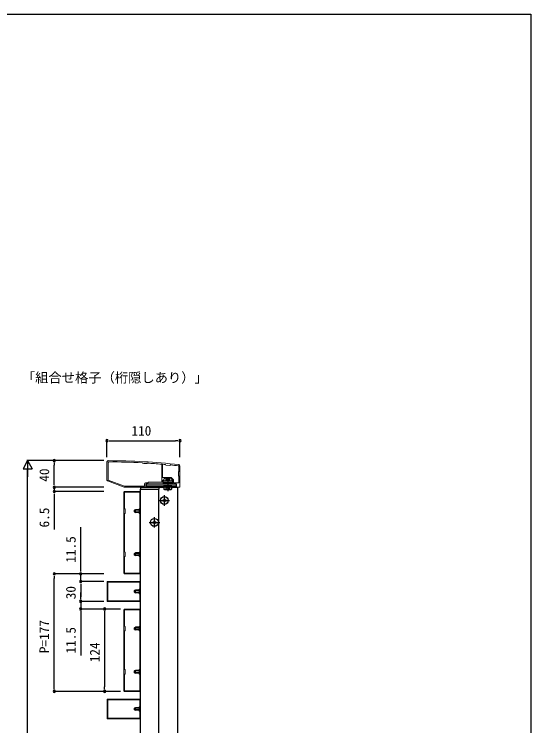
# Model space of a CAD drawing. Units: millimetres, scale not verified. Extents: x -1386 to 1386, y -2240 to 2242.
# Drawn here: x 608 to 1386, y 1056 to 2128 of the extents above; entities that cross this region are included whole.
import ezdxf
from ezdxf.enums import TextEntityAlignment as Align

# ---------------------------------------------------------------- set-up
doc = ezdxf.new("R2010")
doc.units = ezdxf.units.MM
doc.header["$LTSCALE"] = 8
for name, color, linetype in [('0-1_USER1', 3, 'Continuous'), ('0-3_YKK_12', 2, 'Continuous'), ('0-4_YKK_13', 4, 'Continuous'), ('0-5_YKK_D', 6, 'Continuous'), ('0-6_YKK_ZWAK', 7, 'Continuous')]:
    doc.layers.add(name, color=color, linetype=linetype)
doc.layers.add('0-2_YKK_11', color=7, linetype='Continuous', lineweight=18)
doc.styles.add('ＭＳ ゴシック', font='')
doc.styles.get('ＭＳ ゴシック').set_extended_font_data('MS Gothic')

msp = doc.modelspace()

# ---------------------------------------------------------------- linework, layer by layer
at = {"layer": '0-2_YKK_11'}
for p, q in [((747.5, 1453.744), (747.5, 1426.43)), ((857.5, 1416.744), (857.5, 1447.744)), ((748.141, 1425.497), (773.5, 1415.744)), ((773, 1408.244), (773, 1286.244)), ((797, 1409.244), (774, 1409.244)), ((798, 1286.244), (798, 1408.244)), ((774.1, 1375.844), (774.1, 1318.644)), ((774, 1285.244), (797, 1285.244)), ((749, 1244.744), (797, 1244.744)), ((797, 1232.244), (774, 1232.244)), ((773, 1231.244), (773, 1109.244)), ((798, 1109.244), (798, 1231.244)), ((774.1, 1198.844), (774.1, 1141.644)), ((774, 1108.244), (797, 1108.244)), ((749, 1067.744), (797, 1067.744))]:
    msp.add_line(p, q, dxfattribs=at)
for points in [[(749.5, 1452.94), (749.5, 1426.582), (773.779, 1417.244), (804, 1417.244)], [(801.485, 1451.715), (801.277, 1451.815), (800.787, 1452.366), (800.579, 1452.466)], [(805.5, 1422.244), (809, 1422.244), (810, 1423.244), (830.3, 1423.244), (830.3, 1450.123), (830.025, 1450.422)], [(808.211, 1452.02), (807.993, 1451.945), (807.443, 1451.455), (807.225, 1451.379)], [(831.626, 1450.285), (831.3, 1449.986), (831.3, 1430.444)], [(831.3, 1449.986), (831.3, 1430.444), (839, 1430.444), (843.997, 1430.444), (847.7, 1426.741), (847.7, 1422.244), (856, 1422.244), (856, 1432.244), (855.5, 1432.744), (855.5, 1438.744), (856, 1439.244), (856, 1446.994)], [(843.131, 1449.23), (842.91, 1449.162), (842.256, 1448.619), (836.282, 1449.173), (835.732, 1449.835), (835.528, 1449.942)], [(773.5, 1415.744), (806, 1415.744), (806, 1420.744), (835, 1420.744), (835, 1422.244), (831.5, 1422.244), (831.5, 1426.244), (833, 1426.244), (833, 1427.744), (834.5, 1429.244), (838.542, 1429.244), (838.725, 1429.364), (839.275, 1429.364), (839.458, 1429.244), (843.5, 1429.244), (845, 1427.744), (845, 1426.244), (846.5, 1426.244), (846.5, 1422.244), (843, 1422.244), (843, 1420.744), (852, 1420.744), (852, 1415.744), (856.5, 1415.744)], [(773.779, 1417.244), (804, 1417.244), (804, 1420.744)]]:
    msp.add_lwpolyline(points, dxfattribs=at)
for points in [[(774.1, 1375.844), (774.1, 1318.644), (775, 1317.744), (775, 1311.744), (774.1, 1310.844), (774.1, 1286.344), (796.9, 1286.344), (796.9, 1310.844), (796, 1311.744), (796, 1317.744), (796.9, 1318.644), (796.9, 1375.844), (796, 1376.744), (796, 1382.744), (796.9, 1383.644), (796.9, 1408.144), (774.1, 1408.144), (774.1, 1383.644), (775, 1382.744), (775, 1376.744)], [(748, 1243.744), (798, 1243.744), (798, 1273.744), (748, 1273.744)], [(749, 1244.744), (797, 1244.744), (797, 1254.744), (796, 1255.744), (796, 1261.744), (797, 1262.744), (797, 1272.744), (749, 1272.744)], [(774.1, 1198.844), (774.1, 1141.644), (775, 1140.744), (775, 1134.744), (774.1, 1133.844), (774.1, 1109.344), (796.9, 1109.344), (796.9, 1133.844), (796, 1134.744), (796, 1140.744), (796.9, 1141.644), (796.9, 1198.844), (796, 1199.744), (796, 1205.744), (796.9, 1206.644), (796.9, 1231.144), (774.1, 1231.144), (774.1, 1206.644), (775, 1205.744), (775, 1199.744)], [(748, 1066.744), (798, 1066.744), (798, 1096.744), (748, 1096.744)], [(749, 1067.744), (797, 1067.744), (797, 1077.744), (796, 1078.744), (796, 1084.744), (797, 1085.744), (797, 1095.744), (749, 1095.744)]]:
    msp.add_lwpolyline(points, close=True, dxfattribs=at)
for centre, radius, start, end in [((749.5, 1453.744), 2, 89.80939, 179.99999), ((750.5, 1452.94), 1, 89.75176, 180), ((746.18, 455.752), 999.997, 83.71122, 89.80938), ((746.18, 455.749), 998.2, 86.87597, 89.75176), ((746.181, 455.767), 997.482, 86.49138, 86.82169), ((746.178, 455.734), 998.215, 85.18167, 86.43713), ((746.186, 455.825), 998.124, 84.86459, 85.08947), ((746.18, 455.754), 998.195, 83.73506, 84.42628), ((855, 1446.994), 1, 359.99999, 83.73507), ((855.5, 1447.744), 2, 359.99999, 83.71124), ((748.5, 1426.43), 1, 180.00003, 248.9625), ((805.5, 1420.744), 1.5, 90.00001, 179.99999), ((856.5, 1416.744), 1, 270.00001, 359.99999), ((774, 1408.244), 1, 90.00001, 179.99999), ((797, 1408.244), 1, 0.00001, 89.99999), ((774, 1286.244), 1, 180.00001, 269.99999), ((797, 1286.244), 1, 270.00001, 359.99999), ((774, 1231.244), 1, 90.00001, 179.99999), ((797, 1231.244), 1, 0.00001, 89.99999), ((774, 1109.244), 1, 180.00001, 269.99999), ((797, 1109.244), 1, 270.00001, 359.99999)]:
    msp.add_arc(centre, radius, start, end, dxfattribs=at)
at = {"layer": '0-3_YKK_12'}
for p, q in [((804, 1415.744), (833.226, 1415.744)), ((804, 1415.244), (804, 1415.744)), ((798, 880.744), (798, 1412.744)), ((798, 1412.744), (825.5, 1412.744)), ((825.5, 880.744), (825.5, 1412.744))]:
    msp.add_line(p, q, dxfattribs=at)
msp.add_lwpolyline([(844.774, 1415.744), (854, 1415.744), (854, 345.744), (804, 345.744), (804, 346.244)], dxfattribs=at)
at = {"layer": '0-4_YKK_13'}
for p, q in [((836.55, 1428.144), (836, 1427.594)), ((836, 1427.594), (836, 1426.144)), ((836, 1427.594), (842, 1427.594)), ((836, 1426.144), (836, 1425.144)), ((841.45, 1428.144), (836.55, 1428.144)), ((836.55, 1426.144), (836.55, 1428.144)), ((836.55, 1425.144), (836.55, 1426.144)), ((839, 1429.447), (839, 1409.966)), ((841.45, 1428.144), (842, 1427.594)), ((841.45, 1426.144), (841.45, 1428.144)), ((841.45, 1425.144), (841.45, 1426.144)), ((842, 1426.144), (842, 1427.594)), ((842, 1425.144), (842, 1426.144)), ((824.906, 1415.244), (799.094, 1415.244)), ((806.5, 1420.744), (806.5, 1415.744)), ((806.5, 1420.744), (851.5, 1420.744)), ((806.5, 1417.744), (851.5, 1417.744)), ((806.5, 1415.744), (833.226, 1415.744)), ((845.25, 1417.744), (832.75, 1417.744)), ((833.226, 1416.144), (844.774, 1416.144)), ((833.226, 1416.144), (833.226, 1412.59)), ((836, 1422.244), (836, 1420.744)), ((836.113, 1416.144), (836.113, 1412.59)), ((836.55, 1420.744), (836.55, 1422.244)), ((840.9, 1414.499), (839, 1415.509)), ((842.05, 1412.141), (840.9, 1414.499)), ((841.45, 1420.744), (841.45, 1422.244)), ((841.887, 1416.144), (841.887, 1412.59)), ((842, 1420.744), (842, 1422.244)), ((844.774, 1416.144), (844.774, 1412.59)), ((844.774, 1415.744), (851.5, 1415.744)), ((845.25, 1416.144), (845.25, 1417.744)), ((851.5, 1420.744), (851.5, 1415.744)), ((825.701, 1412.744), (826, 1412.744)), ((826, 1412.744), (825.905, 1414.305)), ((834, 1412.144), (833.226, 1412.59)), ((834, 1412.144), (844, 1412.144)), ((844, 1412.144), (844.774, 1412.59)), ((826.1, 1395.744), (841.9, 1395.744)), ((834, 1387.844), (834, 1403.644)), ((835.5, 1395.244), (836.5, 1395.244)), ((789.1, 1381.044), (790.5, 1381.744)), ((789.1, 1378.444), (789.1, 1381.044)), ((789.1, 1378.444), (790.5, 1377.744)), ((796, 1381.089), (789.191, 1381.089)), ((796, 1378.398), (789.191, 1378.398)), ((796, 1381.744), (790.5, 1381.744)), ((811.1, 1362.744), (826.9, 1362.744)), ((819, 1354.844), (819, 1370.644)), ((820.5, 1362.244), (821.5, 1362.244)), ((789.1, 1316.044), (790.5, 1316.744)), ((789.1, 1313.444), (789.1, 1316.044)), ((789.1, 1313.444), (790.5, 1312.744)), ((796, 1316.089), (789.191, 1316.089)), ((796, 1313.398), (789.191, 1313.398)), ((796, 1316.744), (790.5, 1316.744)), ((789.1, 1260.044), (790.5, 1260.744)), ((789.1, 1257.444), (789.1, 1260.044)), ((789.1, 1257.444), (790.5, 1256.744)), ((796, 1260.089), (789.191, 1260.089)), ((796, 1257.398), (789.191, 1257.398)), ((796, 1260.744), (790.5, 1260.744)), ((789.1, 1204.044), (790.5, 1204.744)), ((789.1, 1201.444), (789.1, 1204.044)), ((789.1, 1201.444), (790.5, 1200.744)), ((796, 1204.089), (789.191, 1204.089)), ((796, 1201.398), (789.191, 1201.398)), ((796, 1204.744), (790.5, 1204.744)), ((789.1, 1139.044), (790.5, 1139.744)), ((789.1, 1136.444), (789.1, 1139.044)), ((789.1, 1136.444), (790.5, 1135.744)), ((796, 1139.089), (789.191, 1139.089)), ((796, 1136.398), (789.191, 1136.398)), ((796, 1139.744), (790.5, 1139.744)), ((789.1, 1083.044), (790.5, 1083.744)), ((789.1, 1080.444), (789.1, 1083.044)), ((796, 1083.089), (789.191, 1083.089)), ((796, 1083.744), (790.5, 1083.744)), ((789.1, 1080.444), (790.5, 1079.744)), ((796, 1080.398), (789.191, 1080.398))]:
    msp.add_line(p, q, dxfattribs=at)
msp.add_lwpolyline([(832, 1425.144), (846, 1425.144), (846, 1422.244), (832, 1422.244)], close=True, dxfattribs=at)
for points in [[(832.75, 1417.744), (832.75, 1416.144), (845.25, 1416.144)], [(835.95, 1412.141), (837.1, 1414.499), (839, 1415.509)], [(798.095, 1414.305), (798, 1412.744), (798.299, 1412.744), (825.701, 1412.744)], [(832.5, 1396.244), (831.5, 1396.244), (831.5, 1395.244), (832.5, 1395.244)], [(834.5, 1397.244), (834.5, 1398.244), (833.5, 1398.244), (833.5, 1397.244)], [(833.5, 1394.244), (833.5, 1393.244), (834.5, 1393.244), (834.5, 1394.244)], [(836.5, 1395.244), (836.5, 1396.244), (835.5, 1396.244)], [(796, 1377.744), (790.5, 1377.744), (790.5, 1381.744)], [(817.5, 1363.244), (816.5, 1363.244), (816.5, 1362.244), (817.5, 1362.244)], [(819.5, 1364.244), (819.5, 1365.244), (818.5, 1365.244), (818.5, 1364.244)], [(818.5, 1361.244), (818.5, 1360.244), (819.5, 1360.244), (819.5, 1361.244)], [(821.5, 1362.244), (821.5, 1363.244), (820.5, 1363.244)], [(796, 1312.744), (790.5, 1312.744), (790.5, 1316.744)], [(796, 1256.744), (790.5, 1256.744), (790.5, 1260.744)], [(796, 1200.744), (790.5, 1200.744), (790.5, 1204.744)], [(796, 1135.744), (790.5, 1135.744), (790.5, 1139.744)], [(796, 1079.744), (790.5, 1079.744), (790.5, 1083.744)]]:
    msp.add_lwpolyline(points, dxfattribs=at)
for centre in [(834, 1395.744), (819, 1362.744)]:
    msp.add_circle(centre, 5.9, dxfattribs=at)
for centre, radius, start, end in [((799.094, 1414.244), 1, 90, 176.5), ((824.906, 1414.244), 1, 3.5, 90), ((834.67, 1414.699), 2.556, 235.61575, 304.38425), ((839, 1421.697), 9.553, 252.41205, 287.58795), ((843.33, 1414.699), 2.556, 235.61575, 304.38425), ((832.5, 1397.244), 1, 270, 0), ((832.5, 1394.244), 1, 0, 90), ((835.5, 1397.244), 1, 180, 270), ((835.5, 1394.244), 1, 90, 180), ((817.5, 1364.244), 1, 270, 0), ((817.5, 1361.244), 1, 0, 90), ((820.5, 1364.244), 1, 180, 270), ((820.5, 1361.244), 1, 90, 180)]:
    msp.add_arc(centre, radius, start, end, dxfattribs=at)
at = {"layer": '0-5_YKK_D'}
for p, q in [((747.5, 1460.744), (747.5, 1486.744)), ((750.9, 1485.744), (754.3, 1485.744)), ((754.3, 1485.744), (850.7, 1485.744)), ((854.1, 1485.744), (850.7, 1485.744)), ((857.5, 1460.744), (857.5, 1486.744)), ((628, 1455.744), (621, 1443.619)), ((743, 1455.744), (627, 1455.744)), ((628, 1455.744), (635, 1443.619)), ((628, 1455.744), (628, 1431.495)), ((743, 1455.744), (667, 1455.744)), ((668, 1452.344), (668, 1448.944)), ((668, 1422.544), (668, 1448.944)), ((621, 1443.619), (635, 1443.619)), ((628, 364.744), (628, 1441.744)), ((668, 1422.544), (668, 1429.344)), ((743, 1415.744), (667, 1415.744)), ((743, 1415.744), (667, 1415.744)), ((668, 1419.144), (668, 1422.544)), ((668, 1419.144), (668, 1422.544)), ((668, 1415.744), (668, 1409.244)), ((743, 1409.244), (667, 1409.244)), ((668, 1405.844), (668, 1402.444)), ((668, 1402.444), (668, 1351.91)), ((708, 1292.044), (708, 1355.377)), ((708, 1288.644), (708, 1292.044)), ((743, 1285.244), (667, 1285.244)), ((668, 1281.844), (668, 1278.444)), ((668, 1115.044), (668, 1278.444)), ((743, 1285.244), (707, 1285.244)), ((708, 1273.744), (708, 1285.244)), ((743, 1273.744), (707, 1273.744)), ((743, 1273.744), (707, 1273.744)), ((708, 1270.344), (708, 1266.944)), ((708, 1270.344), (708, 1266.944)), ((708, 1266.944), (708, 1250.544)), ((708, 1266.944), (708, 1260.144)), ((708, 1250.544), (708, 1257.344)), ((743, 1243.744), (707, 1243.744)), ((743, 1243.744), (707, 1243.744)), ((708, 1247.144), (708, 1250.544)), ((708, 1247.144), (708, 1250.544)), ((708, 1243.744), (708, 1232.244)), ((743, 1232.244), (707, 1232.244)), ((768, 1232.244), (743, 1232.244)), ((708, 1228.844), (708, 1225.444)), ((708, 1225.444), (708, 1162.11)), ((744, 1228.844), (744, 1225.444)), ((744, 1225.444), (744, 1115.044)), ((668, 1111.644), (668, 1115.044)), ((744, 1111.644), (744, 1115.044)), ((767, 1108.244), (667, 1108.244)), ((768, 1108.244), (743, 1108.244))]:
    msp.add_line(p, q, dxfattribs=at)
for centre, start, end in [((747.5, 1485.744), 0, 180), ((747.5, 1485.744), 180, 0), ((857.5, 1485.744), 0, 180), ((857.5, 1485.744), 180, 0), ((668, 1455.744), 90, 270), ((668, 1455.744), 270, 90), ((668, 1415.744), 90, 270), ((668, 1415.744), 90, 270), ((668, 1415.744), 270, 90), ((668, 1415.744), 270, 90), ((668, 1409.244), 90, 270), ((668, 1409.244), 270, 90), ((668, 1285.244), 90, 270), ((668, 1285.244), 270, 90), ((708, 1285.244), 90, 270), ((708, 1285.244), 270, 90), ((708, 1273.744), 90, 270), ((708, 1273.744), 90, 270), ((708, 1273.744), 270, 90), ((708, 1273.744), 270, 90), ((708, 1243.744), 90, 270), ((708, 1243.744), 90, 270), ((708, 1243.744), 270, 90), ((708, 1243.744), 270, 90), ((708, 1232.244), 90, 270), ((708, 1232.244), 270, 90), ((744, 1232.244), 90, 270), ((744, 1232.244), 270, 90), ((668, 1108.244), 90, 270), ((668, 1108.244), 270, 90), ((744, 1108.244), 90, 270), ((744, 1108.244), 270, 90)]:
    msp.add_arc(centre, 1.7, start, end, dxfattribs=at)
at = {"layer": '0-6_YKK_ZWAK'}
for p, q in [((-1386, 2128), (1386, 2128)), ((1386, 2128), (1386, -2240))]:
    msp.add_line(p, q, dxfattribs=at)

# ---------------------------------------------------------------- texts
at = {"layer": '0-1_USER1', "style": 'ＭＳ ゴシック'}
msp.add_text('「組合せ格子（桁隠しあり）」', height=14.66, dxfattribs=at).set_placement((619.404, 1569.05), align=Align.BOTTOM_LEFT)
at = {"layer": '0-5_YKK_D', "style": 'ＭＳ ゴシック'}
msp.add_text('110', height=14.66, dxfattribs=at).set_placement((784.367, 1488.944), align=Align.BOTTOM_LEFT)
for s, p in [('40', (664.8, 1424.01)), ('6.5', (664.8, 1355.11)), ('11.5', (704.8, 1302.044)), ('30', (704.8, 1247.01)), ('P=177', (664.8, 1165.81)), ('11.5', (704.8, 1165.31)), ('124', (740.8, 1152.11))]:
    msp.add_text(s, height=14.66, rotation=90, dxfattribs=at).set_placement(p, align=Align.BOTTOM_LEFT)

doc.saveas('drawing.dxf')
